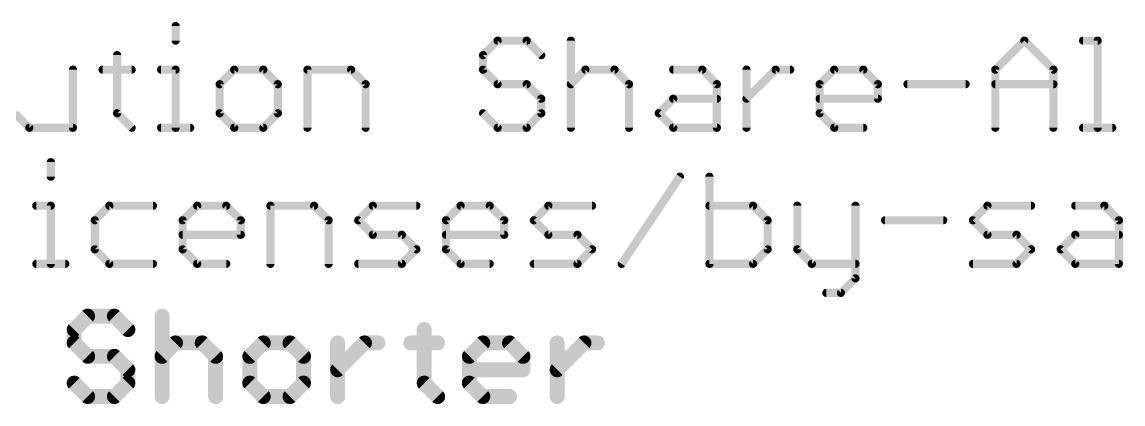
# Model space of a CAD drawing. Extents: x -5 to 107, y -9 to 51.
# Drawn here: x 64.33 to 84.86, y -8.89 to -1.76 of the extents above; entities that cross this region are included whole.
import ezdxf

# ---------------------------------------------------------------- set-up
doc = ezdxf.new("R2010")
doc.units = 0
doc.layers.add('51', color=53, linetype='CONTINUOUS')

msp = doc.modelspace()

# ---------------------------------------------------------------- linework, layer by layer
at = {"layer": '51'}
for points, const_width in [([(67.1979, -1.8356), (67.1979, -2.1068)], 0.1524), ([(73.2008, -2.1068), (72.9297, -2.378)], 0.1524), ([(73.7431, -2.1068), (73.2008, -2.1068)], 0.1524), ([(74.0143, -2.378), (73.7431, -2.1068)], 0.1524), ([(74.5668, -2.1068), (74.5668, -3.7338)], 0.1524), ([(82.4797, -2.6491), (83.0221, -2.1068)], 0.1524), ([(83.0221, -2.1068), (83.5644, -2.6491)], 0.1524), ([(84.1169, -2.1068), (84.3881, -2.1068)], 0.1524), ([(84.3881, -2.1068), (84.3881, -3.7338)], 0.1524), ([(66.1065, -2.378), (66.1065, -3.4626)], 0.1524), ([(72.9297, -2.378), (72.9297, -2.6491)], 0.1524), ([(65.2828, -3.7338), (65.2828, -2.6491)], 0.1524), ([(65.8353, -2.6491), (66.3776, -2.6491)], 0.1524), ([(66.9267, -2.6491), (67.1979, -2.6491)], 0.1524), ([(67.1979, -2.6491), (67.1979, -3.7338)], 0.1524), ([(68.2893, -2.6491), (68.0182, -2.9203)], 0.1524), ([(68.8317, -2.6491), (68.2893, -2.6491)], 0.1524), ([(69.1028, -2.9203), (68.8317, -2.6491)], 0.1524), ([(69.6553, -3.7338), (69.6553, -2.6491)], 0.1524), ([(69.6553, -2.6491), (70.4688, -2.6491)], 0.1524), ([(70.4688, -2.6491), (70.74, -2.9203)], 0.1524), ([(72.9297, -2.6491), (73.2008, -2.9203)], 0.1524), ([(74.5668, -2.9203), (74.838, -2.6491)], 0.1524), ([(74.838, -2.6491), (75.3803, -2.6491)], 0.1524), ([(75.3803, -2.6491), (75.6515, -2.9203)], 0.1524), ([(76.4751, -2.6491), (77.0175, -2.6491)], 0.1524), ([(77.0175, -2.6491), (77.2886, -2.9203)], 0.1524), ([(77.8411, -3.7338), (77.8411, -2.6491)], 0.1524), ([(77.8411, -3.1915), (78.3835, -2.6491)], 0.1524), ([(78.3835, -2.6491), (78.6546, -2.6491)], 0.1524), ([(79.2054, -2.9203), (79.4766, -2.6491)], 0.1524), ([(79.4766, -2.6491), (80.0189, -2.6491)], 0.1524), ([(80.0189, -2.6491), (80.2901, -2.9203)], 0.1524), ([(82.4797, -3.7338), (82.4797, -2.6491)], 0.1524), ([(83.5644, -2.6491), (83.5644, -3.7338)], 0.1524), ([(68.0182, -2.9203), (68.0182, -3.4626)], 0.1524), ([(69.1028, -3.4626), (69.1028, -2.9203)], 0.1524), ([(70.74, -2.9203), (70.74, -3.7338)], 0.1524), ([(73.2008, -2.9203), (73.7431, -2.9203)], 0.1524), ([(73.7431, -2.9203), (74.0143, -3.1915)], 0.1524), ([(75.6515, -2.9203), (75.6515, -3.7338)], 0.1524), ([(77.2886, -2.9203), (77.2886, -3.7338)], 0.1524), ([(79.2054, -3.4626), (79.2054, -2.9203)], 0.1524), ([(80.2901, -2.9203), (80.2901, -3.1915)], 0.1524), ([(80.8426, -2.9203), (81.9272, -2.9203)], 0.1524), ([(82.4797, -2.9203), (83.5644, -2.9203)], 0.1524), ([(74.0143, -3.1915), (74.0143, -3.4626)], 0.1524), ([(76.204, -3.4626), (76.4751, -3.1915)], 0.1524), ([(76.4751, -3.1915), (77.2886, -3.1915)], 0.1524), ([(80.2901, -3.1915), (79.2054, -3.1915)], 0.1524), ([(64.1982, -3.4626), (64.4693, -3.7338)], 0.1524), ([(66.1065, -3.4626), (66.3776, -3.7338)], 0.1524), ([(68.0182, -3.4626), (68.2893, -3.7338)], 0.1524), ([(68.8317, -3.7338), (69.1028, -3.4626)], 0.1524), ([(73.2008, -3.7338), (72.9297, -3.4626)], 0.1524), ([(74.0143, -3.4626), (73.7431, -3.7338)], 0.1524), ([(76.4751, -3.7338), (76.204, -3.4626)], 0.1524), ([(79.4766, -3.7338), (79.2054, -3.4626)], 0.1524), ([(64.4693, -3.7338), (65.2828, -3.7338)], 0.1524), ([(66.9267, -3.7338), (67.4691, -3.7338)], 0.1524), ([(68.2893, -3.7338), (68.8317, -3.7338)], 0.1524), ([(73.7431, -3.7338), (73.2008, -3.7338)], 0.1524), ([(77.2886, -3.7338), (76.4751, -3.7338)], 0.1524), ([(80.0189, -3.7338), (79.4766, -3.7338)], 0.1524), ([(84.1169, -3.7338), (84.6592, -3.7338)], 0.1524), ([(64.8706, -4.3756), (64.8706, -4.6468)], 0.1524), ([(75.5138, -6.2738), (76.5985, -4.6468)], 0.1524), ([(77.151, -4.6468), (77.151, -6.2738)], 0.1524), ([(64.5994, -5.1891), (64.8706, -5.1891)], 0.1524), ([(64.8706, -5.1891), (64.8706, -6.2738)], 0.1524), ([(65.962, -5.1891), (65.6909, -5.4603)], 0.1524), ([(66.7755, -5.1891), (65.962, -5.1891)], 0.1524), ([(67.328, -5.4603), (67.5992, -5.1891)], 0.1524), ([(67.5992, -5.1891), (68.1415, -5.1891)], 0.1524), ([(68.1415, -5.1891), (68.4127, -5.4603)], 0.1524), ([(68.9652, -6.2738), (68.9652, -5.1891)], 0.1524), ([(68.9652, -5.1891), (69.7787, -5.1891)], 0.1524), ([(69.7787, -5.1891), (70.0498, -5.4603)], 0.1524), ([(70.6023, -5.4603), (70.8735, -5.1891)], 0.1524), ([(70.8735, -5.1891), (71.687, -5.1891)], 0.1524), ([(72.2395, -5.4603), (72.5106, -5.1891)], 0.1524), ([(72.5106, -5.1891), (73.053, -5.1891)], 0.1524), ([(73.053, -5.1891), (73.3241, -5.4603)], 0.1524), ([(73.8766, -5.4603), (74.1478, -5.1891)], 0.1524), ([(74.1478, -5.1891), (74.9613, -5.1891)], 0.1524), ([(77.9644, -5.1891), (77.151, -5.1891)], 0.1524), ([(78.2356, -5.4603), (77.9644, -5.1891)], 0.1524), ([(78.7881, -5.1891), (78.7881, -6.0026)], 0.1524), ([(79.8728, -5.1891), (79.8728, -6.545)], 0.1524), ([(82.0624, -5.4603), (82.3336, -5.1891)], 0.1524), ([(82.3336, -5.1891), (83.1471, -5.1891)], 0.1524), ([(83.9707, -5.1891), (84.5131, -5.1891)], 0.1524), ([(84.5131, -5.1891), (84.7842, -5.4603)], 0.1524), ([(65.6909, -5.4603), (65.6909, -6.0026)], 0.1524), ([(67.328, -6.0026), (67.328, -5.4603)], 0.1524), ([(68.4127, -5.4603), (68.4127, -5.7315)], 0.1524), ([(70.0498, -5.4603), (70.0498, -6.2738)], 0.1524), ([(70.8735, -5.7315), (70.6023, -5.4603)], 0.1524), ([(72.2395, -6.0026), (72.2395, -5.4603)], 0.1524), ([(73.3241, -5.4603), (73.3241, -5.7315)], 0.1524), ([(74.1478, -5.7315), (73.8766, -5.4603)], 0.1524), ([(78.2356, -6.0026), (78.2356, -5.4603)], 0.1524), ([(80.4253, -5.4603), (81.5099, -5.4603)], 0.1524), ([(82.3336, -5.7315), (82.0624, -5.4603)], 0.1524), ([(84.7842, -5.4603), (84.7842, -6.2738)], 0.1524), ([(68.4127, -5.7315), (67.328, -5.7315)], 0.1524), ([(71.4158, -5.7315), (70.8735, -5.7315)], 0.1524), ([(71.687, -6.0026), (71.4158, -5.7315)], 0.1524), ([(73.3241, -5.7315), (72.2395, -5.7315)], 0.1524), ([(74.6901, -5.7315), (74.1478, -5.7315)], 0.1524), ([(74.9613, -6.0026), (74.6901, -5.7315)], 0.1524), ([(82.8759, -5.7315), (82.3336, -5.7315)], 0.1524), ([(83.1471, -6.0026), (82.8759, -5.7315)], 0.1524), ([(83.6996, -6.0026), (83.9707, -5.7315)], 0.1524), ([(83.9707, -5.7315), (84.7842, -5.7315)], 0.1524), ([(65.6909, -6.0026), (65.962, -6.2738)], 0.1524), ([(67.5992, -6.2738), (67.328, -6.0026)], 0.1524), ([(71.4158, -6.2738), (71.687, -6.0026)], 0.1524), ([(72.5106, -6.2738), (72.2395, -6.0026)], 0.1524), ([(74.6901, -6.2738), (74.9613, -6.0026)], 0.1524), ([(77.9644, -6.2738), (78.2356, -6.0026)], 0.1524), ([(78.7881, -6.0026), (79.0593, -6.2738)], 0.1524), ([(82.8759, -6.2738), (83.1471, -6.0026)], 0.1524), ([(83.9707, -6.2738), (83.6996, -6.0026)], 0.1524), ([(64.5994, -6.2738), (65.1417, -6.2738)], 0.1524), ([(65.962, -6.2738), (66.7755, -6.2738)], 0.1524), ([(68.1415, -6.2738), (67.5992, -6.2738)], 0.1524), ([(70.6023, -6.2738), (71.4158, -6.2738)], 0.1524), ([(73.053, -6.2738), (72.5106, -6.2738)], 0.1524), ([(73.8766, -6.2738), (74.6901, -6.2738)], 0.1524), ([(77.151, -6.2738), (77.9644, -6.2738)], 0.1524), ([(79.0593, -6.2738), (79.8728, -6.2738)], 0.1524), ([(82.0624, -6.2738), (82.8759, -6.2738)], 0.1524), ([(84.7842, -6.2738), (83.9707, -6.2738)], 0.1524), ([(79.8728, -6.545), (79.6016, -6.8161)], 0.1524), ([(79.6016, -6.8161), (79.3304, -6.8161)], 0.1524), ([(65.5569, -7.2504), (65.307, -7.5004)], 0.2794), ([(66.0569, -7.2504), (65.5569, -7.2504)], 0.2794), ([(66.3069, -7.5004), (66.0569, -7.2504)], 0.2794), ([(66.9441, -7.2504), (66.9441, -8.7503)], 0.2794), ([(65.307, -7.5004), (65.307, -7.7504)], 0.2794), ([(71.8327, -7.5004), (71.8327, -8.5003)], 0.2794), ([(65.307, -7.7504), (65.5569, -8.0004)], 0.2794), ([(66.9441, -8.0004), (67.1941, -7.7504)], 0.2794), ([(67.1941, -7.7504), (67.694, -7.7504)], 0.2794), ([(67.694, -7.7504), (67.944, -8.0004)], 0.2794), ([(68.8312, -7.7504), (68.5813, -8.0004)], 0.2794), ([(69.3312, -7.7504), (68.8312, -7.7504)], 0.2794), ([(69.5812, -8.0004), (69.3312, -7.7504)], 0.2794), ([(70.2184, -8.7503), (70.2184, -7.7504)], 0.2794), ([(70.2184, -8.2503), (70.7184, -7.7504)], 0.2794), ([(70.7184, -7.7504), (70.9684, -7.7504)], 0.2794), ([(71.5827, -7.7504), (72.0827, -7.7504)], 0.2794), ([(72.6742, -8.0004), (72.9241, -7.7504)], 0.2794), ([(72.9241, -7.7504), (73.4241, -7.7504)], 0.2794), ([(73.4241, -7.7504), (73.6741, -8.0004)], 0.2794), ([(74.3113, -8.7503), (74.3113, -7.7504)], 0.2794), ([(74.3113, -8.2503), (74.8113, -7.7504)], 0.2794), ([(74.8113, -7.7504), (75.0613, -7.7504)], 0.2794), ([(65.5569, -8.0004), (66.0569, -8.0004)], 0.2794), ([(66.0569, -8.0004), (66.3069, -8.2503)], 0.2794), ([(67.944, -8.0004), (67.944, -8.7503)], 0.2794), ([(68.5813, -8.0004), (68.5813, -8.5003)], 0.2794), ([(69.5812, -8.5003), (69.5812, -8.0004)], 0.2794), ([(72.6742, -8.5003), (72.6742, -8.0004)], 0.2794), ([(73.6741, -8.0004), (73.6741, -8.2503)], 0.2794), ([(66.3069, -8.2503), (66.3069, -8.5003)], 0.2794), ([(73.6741, -8.2503), (72.6742, -8.2503)], 0.2794), ([(65.5569, -8.7503), (65.307, -8.5003)], 0.2794), ([(66.3069, -8.5003), (66.0569, -8.7503)], 0.2794), ([(68.5813, -8.5003), (68.8312, -8.7503)], 0.2794), ([(69.3312, -8.7503), (69.5812, -8.5003)], 0.2794), ([(71.8327, -8.5003), (72.0827, -8.7503)], 0.2794), ([(72.9241, -8.7503), (72.6742, -8.5003)], 0.2794), ([(66.0569, -8.7503), (65.5569, -8.7503)], 0.2794), ([(68.8312, -8.7503), (69.3312, -8.7503)], 0.2794), ([(73.4241, -8.7503), (72.9241, -8.7503)], 0.2794)]:
    msp.add_lwpolyline(points, dxfattribs=dict(at, const_width=const_width))
for points, const_width in [([(67.236, -1.8356, 1), (67.1598, -1.8356)], 0.0762), ([(73.2008, -2.0687, 1), (73.2008, -2.1449)], 0.0762), ([(73.2278, -2.1338, 1), (73.1739, -2.0799)], 0.0762), ([(73.7701, -2.0799, 1), (73.7162, -2.1338)], 0.0762), ([(73.7431, -2.1449, 1), (73.7431, -2.0687)], 0.0762), ([(74.6049, -2.1068, 1), (74.5287, -2.1068)], 0.0762), ([(83.049, -2.0799, 1), (82.9951, -2.1338)], 0.0762), ([(83.049, -2.1338, 1), (82.9951, -2.0799)], 0.0762), ([(84.1169, -2.0687, 1), (84.1169, -2.1449)], 0.0762), ([(84.4262, -2.1068, 1), (84.35, -2.1068)], 0.0762), ([(84.3881, -2.1449, 1), (84.3881, -2.0687)], 0.0762), ([(67.1598, -2.1068, 1), (67.236, -2.1068)], 0.0762), ([(66.1446, -2.378, 1), (66.0684, -2.378)], 0.0762), ([(72.9027, -2.351, 1), (72.9566, -2.4049)], 0.0762), ([(72.9678, -2.378, 1), (72.8916, -2.378)], 0.0762), ([(73.9874, -2.4049, 1), (74.0413, -2.351)], 0.0762), ([(65.3209, -2.6491, 1), (65.2447, -2.6491)], 0.0762), ([(65.8353, -2.611, 1), (65.8353, -2.6872)], 0.0762), ([(66.3776, -2.6872, 1), (66.3776, -2.611)], 0.0762), ([(66.9267, -2.611, 1), (66.9267, -2.6872)], 0.0762), ([(67.236, -2.6491, 1), (67.1598, -2.6491)], 0.0762), ([(67.1979, -2.6872, 1), (67.1979, -2.611)], 0.0762), ([(68.2893, -2.611, 1), (68.2893, -2.6872)], 0.0762), ([(68.3163, -2.6761, 1), (68.2624, -2.6222)], 0.0762), ([(68.8586, -2.6222, 1), (68.8047, -2.6761)], 0.0762), ([(68.8317, -2.6872, 1), (68.8317, -2.611)], 0.0762), ([(69.6934, -2.6491, 1), (69.6172, -2.6491)], 0.0762), ([(69.6553, -2.611, 1), (69.6553, -2.6872)], 0.0762), ([(70.4958, -2.6222, 1), (70.4419, -2.6761)], 0.0762), ([(70.4688, -2.6872, 1), (70.4688, -2.611)], 0.0762), ([(72.9566, -2.6222, 1), (72.9027, -2.6761)], 0.0762), ([(72.8916, -2.6491, 1), (72.9678, -2.6491)], 0.0762), ([(74.838, -2.611, 1), (74.838, -2.6872)], 0.0762), ([(74.8649, -2.6761, 1), (74.811, -2.6222)], 0.0762), ([(75.4072, -2.6222, 1), (75.3534, -2.6761)], 0.0762), ([(75.3803, -2.6872, 1), (75.3803, -2.611)], 0.0762), ([(76.4751, -2.611, 1), (76.4751, -2.6872)], 0.0762), ([(77.0444, -2.6222, 1), (76.9905, -2.6761)], 0.0762), ([(77.0175, -2.6872, 1), (77.0175, -2.611)], 0.0762), ([(77.8792, -2.6491, 1), (77.803, -2.6491)], 0.0762), ([(78.3835, -2.611, 1), (78.3835, -2.6872)], 0.0762), ([(78.4104, -2.6761, 1), (78.3565, -2.6222)], 0.0762), ([(78.6546, -2.6872, 1), (78.6546, -2.611)], 0.0762), ([(79.4766, -2.611, 1), (79.4766, -2.6872)], 0.0762), ([(79.5035, -2.6761, 1), (79.4496, -2.6222)], 0.0762), ([(80.0459, -2.6222, 1), (79.992, -2.6761)], 0.0762), ([(80.0189, -2.6872, 1), (80.0189, -2.611)], 0.0762), ([(82.5178, -2.6491, 1), (82.4416, -2.6491)], 0.0762), ([(82.4528, -2.6222, 1), (82.5067, -2.6761)], 0.0762), ([(83.6025, -2.6491, 1), (83.5263, -2.6491)], 0.0762), ([(83.5374, -2.6761, 1), (83.5913, -2.6222)], 0.0762), ([(68.0563, -2.9203, 1), (67.9801, -2.9203)], 0.0762), ([(67.9912, -2.8934, 1), (68.0451, -2.9472)], 0.0762), ([(69.1409, -2.9203, 1), (69.0647, -2.9203)], 0.0762), ([(69.0759, -2.9472, 1), (69.1298, -2.8934)], 0.0762), ([(70.7781, -2.9203, 1), (70.7019, -2.9203)], 0.0762), ([(70.7131, -2.9472, 1), (70.7669, -2.8934)], 0.0762), ([(73.2008, -2.8822, 1), (73.2008, -2.9584)], 0.0762), ([(73.1739, -2.9472, 1), (73.2278, -2.8934)], 0.0762), ([(73.7701, -2.8934, 1), (73.7162, -2.9472)], 0.0762), ([(73.7431, -2.9584, 1), (73.7431, -2.8822)], 0.0762), ([(74.5399, -2.8934, 1), (74.5938, -2.9472)], 0.0762), ([(75.6896, -2.9203, 1), (75.6134, -2.9203)], 0.0762), ([(75.6245, -2.9472, 1), (75.6784, -2.8934)], 0.0762), ([(77.3267, -2.9203, 1), (77.2505, -2.9203)], 0.0762), ([(77.2617, -2.9472, 1), (77.3156, -2.8934)], 0.0762), ([(79.2435, -2.9203, 1), (79.1673, -2.9203)], 0.0762), ([(79.1785, -2.8934, 1), (79.2324, -2.9472)], 0.0762), ([(80.3282, -2.9203, 1), (80.252, -2.9203)], 0.0762), ([(80.2631, -2.9472, 1), (80.317, -2.8934)], 0.0762), ([(80.8426, -2.8822, 1), (80.8426, -2.9584)], 0.0762), ([(81.9272, -2.9584, 1), (81.9272, -2.8822)], 0.0762), ([(82.4797, -2.8822, 1), (82.4797, -2.9584)], 0.0762), ([(83.5644, -2.9584, 1), (83.5644, -2.8822)], 0.0762), ([(74.0524, -3.1915, 1), (73.9762, -3.1915)], 0.0762), ([(73.9874, -3.2184, 1), (74.0413, -3.1645)], 0.0762), ([(76.4751, -3.1534, 1), (76.4751, -3.2296)], 0.0762), ([(76.5021, -3.2184, 1), (76.4482, -3.1645)], 0.0762), ([(77.2886, -3.2296, 1), (77.2886, -3.1534)], 0.0762), ([(77.8142, -3.1645, 1), (77.8681, -3.2184)], 0.0762), ([(79.2054, -3.1534, 1), (79.2054, -3.2296)], 0.0762), ([(80.252, -3.1915, 1), (80.3282, -3.1915)], 0.0762), ([(80.2901, -3.2296, 1), (80.2901, -3.1534)], 0.0762), ([(66.1334, -3.4357, 1), (66.0795, -3.4896)], 0.0762), ([(66.0684, -3.4626, 1), (66.1446, -3.4626)], 0.0762), ([(68.0451, -3.4357, 1), (67.9912, -3.4896)], 0.0762), ([(67.9801, -3.4626, 1), (68.0563, -3.4626)], 0.0762), ([(69.0647, -3.4626, 1), (69.1409, -3.4626)], 0.0762), ([(69.1298, -3.4896, 1), (69.0759, -3.4357)], 0.0762), ([(72.9566, -3.4357, 1), (72.9027, -3.4896)], 0.0762), ([(73.9762, -3.4626, 1), (74.0524, -3.4626)], 0.0762), ([(74.0413, -3.4896, 1), (73.9874, -3.4357)], 0.0762), ([(76.2309, -3.4357, 1), (76.177, -3.4896)], 0.0762), ([(76.177, -3.4357, 1), (76.2309, -3.4896)], 0.0762), ([(79.2324, -3.4357, 1), (79.1785, -3.4896)], 0.0762), ([(79.1673, -3.4626, 1), (79.2435, -3.4626)], 0.0762), ([(64.4693, -3.6957, 1), (64.4693, -3.7719)], 0.0762), ([(64.4424, -3.7607, 1), (64.4963, -3.7069)], 0.0762), ([(65.2828, -3.7719, 1), (65.2828, -3.6957)], 0.0762), ([(66.3507, -3.7607, 1), (66.4046, -3.7069)], 0.0762), ([(66.9267, -3.6957, 1), (66.9267, -3.7719)], 0.0762), ([(67.4691, -3.7719, 1), (67.4691, -3.6957)], 0.0762), ([(68.2893, -3.6957, 1), (68.2893, -3.7719)], 0.0762), ([(68.2624, -3.7607, 1), (68.3163, -3.7069)], 0.0762), ([(68.8047, -3.7069, 1), (68.8586, -3.7607)], 0.0762), ([(68.8317, -3.7719, 1), (68.8317, -3.6957)], 0.0762), ([(73.2008, -3.6957, 1), (73.2008, -3.7719)], 0.0762), ([(73.1739, -3.7607, 1), (73.2278, -3.7069)], 0.0762), ([(73.7162, -3.7069, 1), (73.7701, -3.7607)], 0.0762), ([(73.7431, -3.7719, 1), (73.7431, -3.6957)], 0.0762), ([(76.4751, -3.6957, 1), (76.4751, -3.7719)], 0.0762), ([(76.4482, -3.7607, 1), (76.5021, -3.7069)], 0.0762), ([(77.2886, -3.7719, 1), (77.2886, -3.6957)], 0.0762), ([(79.4766, -3.6957, 1), (79.4766, -3.7719)], 0.0762), ([(79.4496, -3.7607, 1), (79.5035, -3.7069)], 0.0762), ([(80.0189, -3.7719, 1), (80.0189, -3.6957)], 0.0762), ([(84.1169, -3.6957, 1), (84.1169, -3.7719)], 0.0762), ([(84.6592, -3.7719, 1), (84.6592, -3.6957)], 0.0762), ([(65.2447, -3.7338, 1), (65.3209, -3.7338)], 0.0762), ([(67.1598, -3.7338, 1), (67.236, -3.7338)], 0.0762), ([(69.6172, -3.7338, 1), (69.6934, -3.7338)], 0.0762), ([(70.7019, -3.7338, 1), (70.7781, -3.7338)], 0.0762), ([(74.5287, -3.7338, 1), (74.6049, -3.7338)], 0.0762), ([(75.6134, -3.7338, 1), (75.6896, -3.7338)], 0.0762), ([(77.2505, -3.7338, 1), (77.3267, -3.7338)], 0.0762), ([(77.803, -3.7338, 1), (77.8792, -3.7338)], 0.0762), ([(82.4416, -3.7338, 1), (82.5178, -3.7338)], 0.0762), ([(83.5263, -3.7338, 1), (83.6025, -3.7338)], 0.0762), ([(84.35, -3.7338, 1), (84.4262, -3.7338)], 0.0762), ([(64.9087, -4.3756, 1), (64.8325, -4.3756)], 0.0762), ([(64.8325, -4.6468, 1), (64.9087, -4.6468)], 0.0762), ([(76.6302, -4.6679, 1), (76.5668, -4.6257)], 0.0762), ([(77.1891, -4.6468, 1), (77.1129, -4.6468)], 0.0762), ([(64.5994, -5.151, 1), (64.5994, -5.2272)], 0.0762), ([(64.9087, -5.1891, 1), (64.8325, -5.1891)], 0.0762), ([(64.8706, -5.2272, 1), (64.8706, -5.151)], 0.0762), ([(65.962, -5.151, 1), (65.962, -5.2272)], 0.0762), ([(65.989, -5.2161, 1), (65.9351, -5.1622)], 0.0762), ([(66.7755, -5.2272, 1), (66.7755, -5.151)], 0.0762), ([(67.5992, -5.151, 1), (67.5992, -5.2272)], 0.0762), ([(67.6261, -5.2161, 1), (67.5722, -5.1622)], 0.0762), ([(68.1684, -5.1622, 1), (68.1146, -5.2161)], 0.0762), ([(68.1415, -5.2272, 1), (68.1415, -5.151)], 0.0762), ([(69.0033, -5.1891, 1), (68.9271, -5.1891)], 0.0762), ([(68.9652, -5.151, 1), (68.9652, -5.2272)], 0.0762), ([(69.8056, -5.1622, 1), (69.7517, -5.2161)], 0.0762), ([(69.7787, -5.2272, 1), (69.7787, -5.151)], 0.0762), ([(70.8735, -5.151, 1), (70.8735, -5.2272)], 0.0762), ([(70.9004, -5.2161, 1), (70.8465, -5.1622)], 0.0762), ([(71.687, -5.2272, 1), (71.687, -5.151)], 0.0762), ([(72.5106, -5.151, 1), (72.5106, -5.2272)], 0.0762), ([(72.5376, -5.2161, 1), (72.4837, -5.1622)], 0.0762), ([(73.0799, -5.1622, 1), (73.026, -5.2161)], 0.0762), ([(73.053, -5.2272, 1), (73.053, -5.151)], 0.0762), ([(74.1478, -5.151, 1), (74.1478, -5.2272)], 0.0762), ([(74.1747, -5.2161, 1), (74.1209, -5.1622)], 0.0762), ([(74.9613, -5.2272, 1), (74.9613, -5.151)], 0.0762), ([(77.151, -5.151, 1), (77.151, -5.2272)], 0.0762), ([(77.9914, -5.1622, 1), (77.9375, -5.2161)], 0.0762), ([(77.9644, -5.2272, 1), (77.9644, -5.151)], 0.0762), ([(78.8262, -5.1891, 1), (78.75, -5.1891)], 0.0762), ([(79.9109, -5.1891, 1), (79.8347, -5.1891)], 0.0762), ([(82.3336, -5.151, 1), (82.3336, -5.2272)], 0.0762), ([(82.3605, -5.2161, 1), (82.3066, -5.1622)], 0.0762), ([(83.1471, -5.2272, 1), (83.1471, -5.151)], 0.0762), ([(83.9707, -5.151, 1), (83.9707, -5.2272)], 0.0762), ([(84.54, -5.1622, 1), (84.4861, -5.2161)], 0.0762), ([(84.5131, -5.2272, 1), (84.5131, -5.151)], 0.0762), ([(65.729, -5.4603, 1), (65.6528, -5.4603)], 0.0762), ([(65.6639, -5.4334, 1), (65.7178, -5.4872)], 0.0762), ([(67.3661, -5.4603, 1), (67.2899, -5.4603)], 0.0762), ([(67.3011, -5.4334, 1), (67.355, -5.4872)], 0.0762), ([(68.4508, -5.4603, 1), (68.3746, -5.4603)], 0.0762), ([(68.3857, -5.4872, 1), (68.4396, -5.4334)], 0.0762), ([(70.0879, -5.4603, 1), (70.0117, -5.4603)], 0.0762), ([(70.0229, -5.4872, 1), (70.0768, -5.4334)], 0.0762), ([(70.6293, -5.4334, 1), (70.5754, -5.4872)], 0.0762), ([(70.5754, -5.4334, 1), (70.6293, -5.4872)], 0.0762), ([(72.2776, -5.4603, 1), (72.2014, -5.4603)], 0.0762), ([(72.2125, -5.4334, 1), (72.2664, -5.4872)], 0.0762), ([(73.3622, -5.4603, 1), (73.286, -5.4603)], 0.0762), ([(73.2972, -5.4872, 1), (73.3511, -5.4334)], 0.0762), ([(73.9036, -5.4334, 1), (73.8497, -5.4872)], 0.0762), ([(73.8497, -5.4334, 1), (73.9036, -5.4872)], 0.0762), ([(78.2737, -5.4603, 1), (78.1975, -5.4603)], 0.0762), ([(78.2087, -5.4872, 1), (78.2626, -5.4334)], 0.0762), ([(80.4253, -5.4222, 1), (80.4253, -5.4984)], 0.0762), ([(81.5099, -5.4984, 1), (81.5099, -5.4222)], 0.0762), ([(82.0894, -5.4334, 1), (82.0355, -5.4872)], 0.0762), ([(82.0355, -5.4334, 1), (82.0894, -5.4872)], 0.0762), ([(84.8223, -5.4603, 1), (84.7461, -5.4603)], 0.0762), ([(84.7573, -5.4872, 1), (84.8112, -5.4334)], 0.0762), ([(67.328, -5.6934, 1), (67.328, -5.7696)], 0.0762), ([(68.3746, -5.7315, 1), (68.4508, -5.7315)], 0.0762), ([(68.4127, -5.7696, 1), (68.4127, -5.6934)], 0.0762), ([(70.8735, -5.6934, 1), (70.8735, -5.7696)], 0.0762), ([(70.8465, -5.7584, 1), (70.9004, -5.7045)], 0.0762), ([(71.4428, -5.7045, 1), (71.3889, -5.7584)], 0.0762), ([(71.4158, -5.7696, 1), (71.4158, -5.6934)], 0.0762), ([(72.2395, -5.6934, 1), (72.2395, -5.7696)], 0.0762), ([(73.286, -5.7315, 1), (73.3622, -5.7315)], 0.0762), ([(73.3241, -5.7696, 1), (73.3241, -5.6934)], 0.0762), ([(74.1478, -5.6934, 1), (74.1478, -5.7696)], 0.0762), ([(74.1209, -5.7584, 1), (74.1747, -5.7045)], 0.0762), ([(74.7171, -5.7045, 1), (74.6632, -5.7584)], 0.0762), ([(74.6901, -5.7696, 1), (74.6901, -5.6934)], 0.0762), ([(82.3336, -5.6934, 1), (82.3336, -5.7696)], 0.0762), ([(82.3066, -5.7584, 1), (82.3605, -5.7045)], 0.0762), ([(82.9029, -5.7045, 1), (82.849, -5.7584)], 0.0762), ([(82.8759, -5.7696, 1), (82.8759, -5.6934)], 0.0762), ([(83.9707, -5.6934, 1), (83.9707, -5.7696)], 0.0762), ([(83.9977, -5.7584, 1), (83.9438, -5.7045)], 0.0762), ([(84.7842, -5.7696, 1), (84.7842, -5.6934)], 0.0762), ([(65.7178, -5.9757, 1), (65.6639, -6.0296)], 0.0762), ([(67.355, -5.9757, 1), (67.3011, -6.0296)], 0.0762), ([(71.7139, -6.0296, 1), (71.66, -5.9757)], 0.0762), ([(71.66, -6.0296, 1), (71.7139, -5.9757)], 0.0762), ([(72.2664, -5.9757, 1), (72.2125, -6.0296)], 0.0762), ([(74.9882, -6.0296, 1), (74.9344, -5.9757)], 0.0762), ([(74.9344, -6.0296, 1), (74.9882, -5.9757)], 0.0762), ([(78.2625, -6.0296, 1), (78.2087, -5.9757)], 0.0762), ([(78.815, -5.9757, 1), (78.7612, -6.0296)], 0.0762), ([(83.174, -6.0296, 1), (83.1201, -5.9757)], 0.0762), ([(83.1201, -6.0296, 1), (83.174, -5.9757)], 0.0762), ([(83.7265, -5.9757, 1), (83.6726, -6.0296)], 0.0762), ([(83.6726, -5.9757, 1), (83.7265, -6.0296)], 0.0762), ([(65.6528, -6.0026, 1), (65.729, -6.0026)], 0.0762), ([(67.2899, -6.0026, 1), (67.3661, -6.0026)], 0.0762), ([(72.2014, -6.0026, 1), (72.2776, -6.0026)], 0.0762), ([(78.1975, -6.0026, 1), (78.2737, -6.0026)], 0.0762), ([(78.75, -6.0026, 1), (78.8262, -6.0026)], 0.0762), ([(64.5994, -6.2357, 1), (64.5994, -6.3119)], 0.0762), ([(64.8325, -6.2738, 1), (64.9087, -6.2738)], 0.0762), ([(65.1417, -6.3119, 1), (65.1417, -6.2357)], 0.0762), ([(65.962, -6.2357, 1), (65.962, -6.3119)], 0.0762), ([(65.9351, -6.3007, 1), (65.989, -6.2469)], 0.0762), ([(66.7755, -6.3119, 1), (66.7755, -6.2357)], 0.0762), ([(67.5992, -6.2357, 1), (67.5992, -6.3119)], 0.0762), ([(67.5722, -6.3007, 1), (67.6261, -6.2469)], 0.0762), ([(68.1415, -6.3119, 1), (68.1415, -6.2357)], 0.0762), ([(68.9271, -6.2738, 1), (69.0033, -6.2738)], 0.0762), ([(70.0117, -6.2738, 1), (70.0879, -6.2738)], 0.0762), ([(70.6023, -6.2357, 1), (70.6023, -6.3119)], 0.0762), ([(71.3889, -6.2469, 1), (71.4428, -6.3007)], 0.0762), ([(71.4158, -6.3119, 1), (71.4158, -6.2357)], 0.0762), ([(72.5106, -6.2357, 1), (72.5106, -6.3119)], 0.0762), ([(72.4837, -6.3007, 1), (72.5376, -6.2469)], 0.0762), ([(73.053, -6.3119, 1), (73.053, -6.2357)], 0.0762), ([(73.8766, -6.2357, 1), (73.8766, -6.3119)], 0.0762), ([(74.6632, -6.2469, 1), (74.7171, -6.3007)], 0.0762), ([(74.6901, -6.3119, 1), (74.6901, -6.2357)], 0.0762), ([(75.4821, -6.2527, 1), (75.5455, -6.2949)], 0.0762), ([(77.151, -6.2357, 1), (77.151, -6.3119)], 0.0762), ([(77.1129, -6.2738, 1), (77.1891, -6.2738)], 0.0762), ([(77.9375, -6.2469, 1), (77.9914, -6.3007)], 0.0762), ([(77.9644, -6.3119, 1), (77.9644, -6.2357)], 0.0762), ([(79.0593, -6.2357, 1), (79.0593, -6.3119)], 0.0762), ([(79.0323, -6.3007, 1), (79.0862, -6.2469)], 0.0762), ([(79.8728, -6.3119, 1), (79.8728, -6.2357)], 0.0762), ([(82.0624, -6.2357, 1), (82.0624, -6.3119)], 0.0762), ([(82.849, -6.2469, 1), (82.9029, -6.3007)], 0.0762), ([(82.8759, -6.3119, 1), (82.8759, -6.2357)], 0.0762), ([(83.9707, -6.2357, 1), (83.9707, -6.3119)], 0.0762), ([(83.9438, -6.3007, 1), (83.9977, -6.2469)], 0.0762), ([(84.7461, -6.2738, 1), (84.8223, -6.2738)], 0.0762), ([(84.7842, -6.3119, 1), (84.7842, -6.2357)], 0.0762), ([(79.8347, -6.545, 1), (79.9109, -6.545)], 0.0762), ([(79.8997, -6.5719, 1), (79.8458, -6.518)], 0.0762), ([(79.3304, -6.778, 1), (79.3304, -6.8542)], 0.0762), ([(79.5747, -6.7892, 1), (79.6285, -6.8431)], 0.0762), ([(79.6016, -6.8542, 1), (79.6016, -6.778)], 0.0762), ([(65.5569, -7.1806, 1), (65.5569, -7.3203)], 0.1397), ([(65.6063, -7.2998, 1), (65.5075, -7.201)], 0.1397), ([(66.1063, -7.201, 1), (66.0075, -7.2998)], 0.1397), ([(66.0569, -7.3203, 1), (66.0569, -7.1806)], 0.1397), ([(67.014, -7.2504, 1), (66.8743, -7.2504)], 0.1397), ([(65.3768, -7.5004, 1), (65.2371, -7.5004)], 0.1397), ([(65.2576, -7.451, 1), (65.3563, -7.5498)], 0.1397), ([(66.2575, -7.5498, 1), (66.3563, -7.451)], 0.1397), ([(71.9025, -7.5004, 1), (71.7628, -7.5004)], 0.1397), ([(65.2371, -7.7504, 1), (65.3768, -7.7504)], 0.1397), ([(65.3563, -7.701, 1), (65.2576, -7.7998)], 0.1397), ([(67.1941, -7.6805, 1), (67.1941, -7.8202)], 0.1397), ([(67.2435, -7.7998, 1), (67.1447, -7.701)], 0.1397), ([(67.7434, -7.701, 1), (67.6447, -7.7998)], 0.1397), ([(67.694, -7.8202, 1), (67.694, -7.6805)], 0.1397), ([(68.8312, -7.6805, 1), (68.8312, -7.8202)], 0.1397), ([(68.8806, -7.7998, 1), (68.7818, -7.701)], 0.1397), ([(69.3806, -7.701, 1), (69.2818, -7.7998)], 0.1397), ([(69.3312, -7.8202, 1), (69.3312, -7.6805)], 0.1397), ([(70.2883, -7.7504, 1), (70.1486, -7.7504)], 0.1397), ([(70.7184, -7.6805, 1), (70.7184, -7.8202)], 0.1397), ([(70.7678, -7.7998, 1), (70.669, -7.701)], 0.1397), ([(70.9684, -7.8202, 1), (70.9684, -7.6805)], 0.1397), ([(71.5827, -7.6805, 1), (71.5827, -7.8202)], 0.1397), ([(72.0827, -7.8202, 1), (72.0827, -7.6805)], 0.1397), ([(72.9241, -7.6805, 1), (72.9241, -7.8202)], 0.1397), ([(72.9735, -7.7998, 1), (72.8747, -7.701)], 0.1397), ([(73.4735, -7.701, 1), (73.3747, -7.7998)], 0.1397), ([(73.4241, -7.8202, 1), (73.4241, -7.6805)], 0.1397), ([(74.3812, -7.7504, 1), (74.2415, -7.7504)], 0.1397), ([(74.8113, -7.6805, 1), (74.8113, -7.8202)], 0.1397), ([(74.8607, -7.7998, 1), (74.7619, -7.701)], 0.1397), ([(75.0613, -7.8202, 1), (75.0613, -7.6805)], 0.1397), ([(65.5569, -7.9305, 1), (65.5569, -8.0702)], 0.1397), ([(65.5075, -8.0498, 1), (65.6063, -7.951)], 0.1397), ([(66.1063, -7.951, 1), (66.0075, -8.0498)], 0.1397), ([(66.0569, -8.0702, 1), (66.0569, -7.9305)], 0.1397), ([(66.8947, -7.951, 1), (66.9935, -8.0498)], 0.1397), ([(68.0139, -8.0004, 1), (67.8742, -8.0004)], 0.1397), ([(67.8946, -8.0498, 1), (67.9934, -7.951)], 0.1397), ([(68.6511, -8.0004, 1), (68.5114, -8.0004)], 0.1397), ([(68.5319, -7.951, 1), (68.6307, -8.0498)], 0.1397), ([(69.651, -8.0004, 1), (69.5113, -8.0004)], 0.1397), ([(69.5318, -8.0498, 1), (69.6306, -7.951)], 0.1397), ([(72.744, -8.0004, 1), (72.6043, -8.0004)], 0.1397), ([(72.6248, -7.951, 1), (72.7235, -8.0498)], 0.1397), ([(73.7439, -8.0004, 1), (73.6042, -8.0004)], 0.1397), ([(73.6247, -8.0498, 1), (73.7235, -7.951)], 0.1397), ([(66.3767, -8.2503, 1), (66.237, -8.2503)], 0.1397), ([(66.2575, -8.2997, 1), (66.3563, -8.2009)], 0.1397), ([(70.169, -8.2009, 1), (70.2678, -8.2997)], 0.1397), ([(72.6742, -8.1805, 1), (72.6742, -8.3202)], 0.1397), ([(73.6042, -8.2503, 1), (73.7439, -8.2503)], 0.1397), ([(73.6741, -8.3202, 1), (73.6741, -8.1805)], 0.1397), ([(74.2619, -8.2009, 1), (74.3607, -8.2997)], 0.1397), ([(65.3563, -8.4509, 1), (65.2576, -8.5497)], 0.1397), ([(66.3563, -8.5497, 1), (66.2575, -8.4509)], 0.1397), ([(68.6307, -8.4509, 1), (68.5319, -8.5497)], 0.1397), ([(69.6306, -8.5497, 1), (69.5318, -8.4509)], 0.1397), ([(71.8821, -8.4509, 1), (71.7833, -8.5497)], 0.1397), ([(72.7235, -8.4509, 1), (72.6248, -8.5497)], 0.1397), ([(65.5569, -8.6805, 1), (65.5569, -8.8202)], 0.1397), ([(66.0569, -8.8202, 1), (66.0569, -8.6805)], 0.1397), ([(66.237, -8.5003, 1), (66.3767, -8.5003)], 0.1397), ([(68.5114, -8.5003, 1), (68.6511, -8.5003)], 0.1397), ([(68.8312, -8.6805, 1), (68.8312, -8.8202)], 0.1397), ([(69.3312, -8.8202, 1), (69.3312, -8.6805)], 0.1397), ([(69.5113, -8.5003, 1), (69.651, -8.5003)], 0.1397), ([(71.7628, -8.5003, 1), (71.9025, -8.5003)], 0.1397), ([(72.6043, -8.5003, 1), (72.744, -8.5003)], 0.1397), ([(72.9241, -8.6805, 1), (72.9241, -8.8202)], 0.1397), ([(73.4241, -8.8202, 1), (73.4241, -8.6805)], 0.1397), ([(65.5075, -8.7997, 1), (65.6063, -8.7009)], 0.1397), ([(66.0075, -8.7009, 1), (66.1063, -8.7997)], 0.1397), ([(66.8743, -8.7503, 1), (67.014, -8.7503)], 0.1397), ([(67.8742, -8.7503, 1), (68.0139, -8.7503)], 0.1397), ([(68.7818, -8.7997, 1), (68.8806, -8.7009)], 0.1397), ([(69.2818, -8.7009, 1), (69.3806, -8.7997)], 0.1397), ([(70.1486, -8.7503, 1), (70.2883, -8.7503)], 0.1397), ([(72.0333, -8.7997, 1), (72.1321, -8.7009)], 0.1397), ([(72.8747, -8.7997, 1), (72.9735, -8.7009)], 0.1397), ([(74.2415, -8.7503, 1), (74.3812, -8.7503)], 0.1397)]:
    msp.add_lwpolyline(points, format="xyb", dxfattribs=dict(at, const_width=const_width))

doc.saveas('drawing.dxf')
